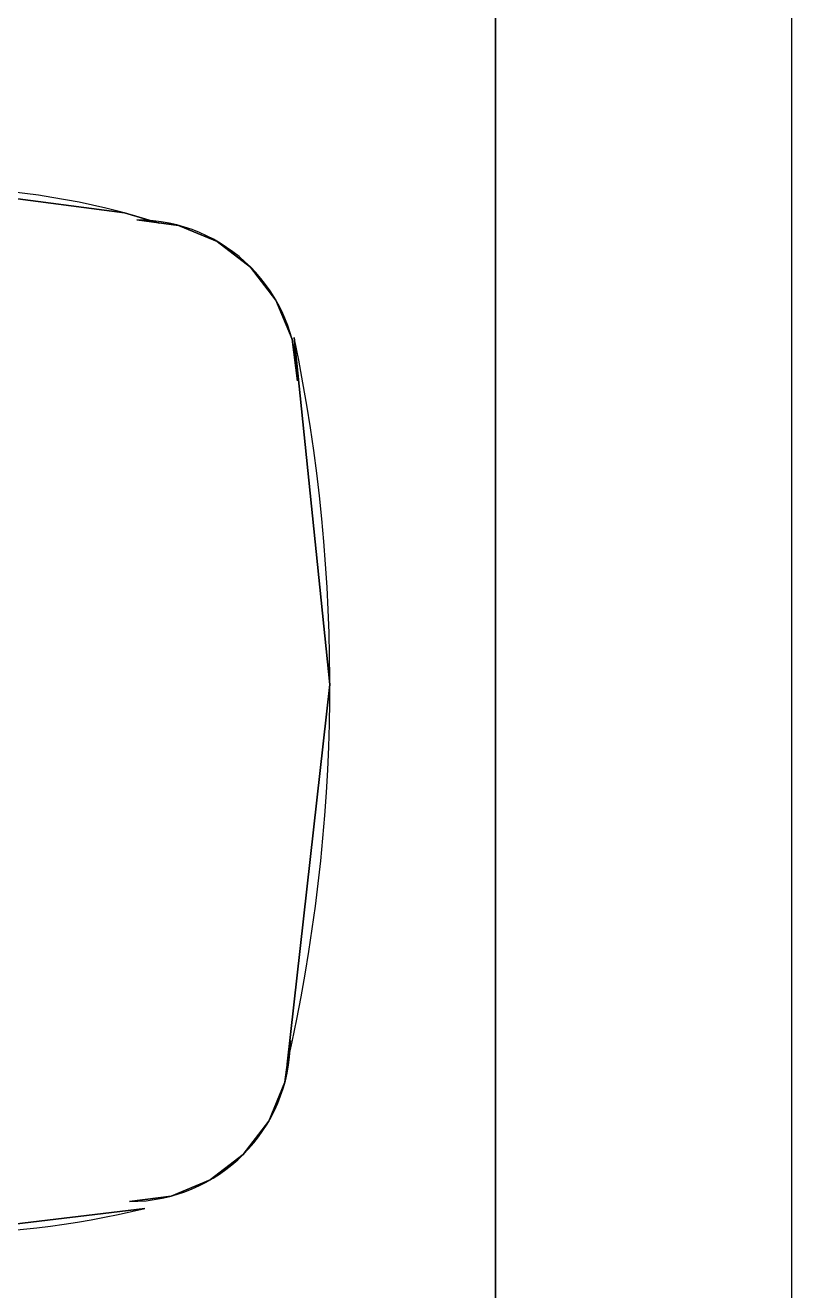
# Model space of a CAD drawing. Header units: millimetres. Extents: x -58291 to 85267, y -25390 to 74943.
# Drawn here: x -4985 to -4628, y 51881 to 52471 of the extents above; entities that cross this region are included whole.
import ezdxf

# ---------------------------------------------------------------- set-up
doc = ezdxf.new("R2010")
doc.units = ezdxf.units.MM
doc.layers.add('BRICK_WALLS_P4', color=1, linetype='Continuous')
doc.layers.add('SANITARY', color=4, linetype='Continuous')

msp = doc.modelspace()

# ---------------------------------------------------------------- linework, layer by layer
at = {"layer": 'BRICK_WALLS_P4', "linetype": 'Continuous'}
msp.add_line((-4627.71, 44390.84), (-4627.71, 52980.83), dxfattribs=at)
at = {"layer": 'SANITARY', "linetype": 'Continuous'}
for p, q in [((-4765.86, 52780.83), (-4765.86, 50980.83)), ((-4765.86, 52780.83), (-4765.86, 50980.83)), ((-4765.86, 52780.83), (-4765.86, 50980.83)), ((-4765.86, 50980.83, 880), (-4765.86, 52780.83, 880)), ((-4765.86, 52780.83), (-4765.86, 50980.83)), ((-4765.86, 50980.83, 880), (-4765.86, 52780.83, 880)), ((-4765.86, 50980.83, 880), (-4765.86, 52780.83, 880)), ((-5027.69, 52395.03, 880), (-4939.05, 52383.36, 880)), ((-4939.05, 52383.36, 750), (-5027.69, 52395.03, 750)), ((-4939.05, 52383.36, 750), (-5027.69, 52395.03, 750)), ((-5027.69, 52395.03, 880), (-4939.05, 52383.36, 880)), ((-4939.05, 52383.36, 750), (-5027.69, 52395.03, 750)), ((-5027.69, 52395.03, 880), (-4939.05, 52383.36, 880)), ((-4939.05, 52383.36, 750), (-5027.69, 52395.03, 750)), ((-5027.69, 52395.03, 880), (-4939.05, 52383.36, 880)), ((-5027.69, 52395.03, 880), (-4939.05, 52383.36, 880)), ((-4939.05, 52383.36, 750), (-5027.69, 52395.03, 750)), ((-4939.05, 52383.36, 750), (-5027.69, 52395.03, 750)), ((-5027.69, 52395.03, 880), (-4939.05, 52383.36, 880)), ((-4939.05, 52383.36, 750), (-5027.69, 52395.03, 750)), ((-5027.69, 52395.03, 880), (-4939.05, 52383.36, 880)), ((-5027.69, 52395.03, 880), (-4939.05, 52383.36, 880)), ((-4939.05, 52383.36, 750), (-5027.69, 52395.03, 750)), ((-5027.69, 52395.03, 880), (-4939.05, 52383.36, 880)), ((-4939.05, 52383.36, 750), (-5027.69, 52395.03, 750)), ((-4939.05, 52383.36, 750), (-5027.69, 52395.03, 750)), ((-5027.69, 52395.03, 880), (-4939.05, 52383.36, 880)), ((-4922.82, 52378.58, 750), (-4939.05, 52383.36, 750)), ((-4939.05, 52383.36, 750), (-4939.05, 52383.36, 750)), ((-4939.05, 52383.36, 750), (-4939.05, 52383.36, 880)), ((-4939.05, 52383.36, 880), (-4922.82, 52378.58, 880)), ((-4939.05, 52383.36, 880), (-4939.05, 52383.36, 750)), ((-4939.05, 52383.36, 880), (-4939.05, 52383.36, 750)), ((-4939.05, 52383.36, 750), (-4939.05, 52383.36, 750)), ((-4939.05, 52383.36, 880), (-4922.82, 52378.58, 880)), ((-4922.82, 52378.58, 750), (-4939.05, 52383.36, 750)), ((-4939.05, 52383.36, 750), (-4939.05, 52383.36, 880)), ((-4939.05, 52383.36, 750), (-4939.05, 52383.36, 750)), ((-4939.05, 52383.36, 880), (-4922.82, 52378.58, 880)), ((-4939.05, 52383.36, 880), (-4939.05, 52383.36, 750)), ((-4922.82, 52378.58, 750), (-4939.05, 52383.36, 750)), ((-4939.05, 52383.36, 750), (-4939.05, 52383.36, 880)), ((-4922.82, 52378.58, 750), (-4939.05, 52383.36, 750)), ((-4939.05, 52383.36, 880), (-4922.82, 52378.58, 880)), ((-4939.05, 52383.36, 880), (-4939.05, 52383.36, 750)), ((-4939.05, 52383.36, 750), (-4939.05, 52383.36, 750)), ((-4939.05, 52383.36, 750), (-4939.05, 52383.36, 880)), ((-4939.05, 52383.36, 880), (-4939.05, 52383.36, 750)), ((-4939.05, 52383.36, 750), (-4939.05, 52383.36, 750)), ((-4939.05, 52383.36, 750), (-4939.05, 52383.36, 880)), ((-4939.05, 52383.36, 880), (-4922.82, 52378.58, 880)), ((-4922.82, 52378.58, 750), (-4939.05, 52383.36, 750)), ((-4939.05, 52383.36, 880), (-4939.05, 52383.36, 750)), ((-4939.05, 52383.36, 880), (-4922.82, 52378.58, 880)), ((-4922.82, 52378.58, 750), (-4939.05, 52383.36, 750)), ((-4939.05, 52383.36, 750), (-4939.05, 52383.36, 880)), ((-4939.05, 52383.36, 750), (-4939.05, 52383.36, 750)), ((-4939.05, 52383.36, 750), (-4939.05, 52383.36, 750)), ((-4939.05, 52383.36, 750), (-4939.05, 52383.36, 880)), ((-4939.05, 52383.36, 880), (-4939.05, 52383.36, 750)), ((-4922.82, 52378.58, 750), (-4939.05, 52383.36, 750)), ((-4939.05, 52383.36, 880), (-4922.82, 52378.58, 880)), ((-4939.05, 52383.36, 880), (-4939.05, 52383.36, 750)), ((-4939.05, 52383.36, 880), (-4922.82, 52378.58, 880)), ((-4939.05, 52383.36, 750), (-4939.05, 52383.36, 750)), ((-4939.05, 52383.36, 750), (-4939.05, 52383.36, 880)), ((-4922.82, 52378.58, 750), (-4939.05, 52383.36, 750)), ((-4922.82, 52378.58, 750), (-4939.05, 52383.36, 750)), ((-4939.05, 52383.36, 880), (-4922.82, 52378.58, 880)), ((-4939.05, 52383.36, 750), (-4939.05, 52383.36, 750)), ((-4939.05, 52383.36, 880), (-4939.05, 52383.36, 750)), ((-4939.05, 52383.36, 750), (-4939.05, 52383.36, 880)), ((-4939.05, 52383.36, 880), (-4922.82, 52378.58, 880)), ((-4939.05, 52383.36, 750), (-4939.05, 52383.36, 880)), ((-4922.82, 52378.58, 750), (-4939.05, 52383.36, 750)), ((-4939.05, 52383.36, 880), (-4939.05, 52383.36, 750)), ((-4939.05, 52383.36, 750), (-4939.05, 52383.36, 750)), ((-4933.25, 52380.11, 750), (-4933.25, 52380.11, 880)), ((-4933.25, 52380.11, 880), (-4913.84, 52377.55, 880)), ((-4913.84, 52377.55, 750), (-4933.25, 52380.11, 750)), ((-4933.25, 52380.11, 750), (-4933.25, 52380.11, 880)), ((-4933.25, 52380.11, 880), (-4913.84, 52377.55, 880)), ((-4933.25, 52380.11, 880), (-4913.84, 52377.55, 880)), ((-4933.25, 52380.11, 750), (-4933.25, 52380.11, 880)), ((-4913.84, 52377.55, 750), (-4933.25, 52380.11, 750)), ((-4913.84, 52377.55, 750), (-4933.25, 52380.11, 750)), ((-4933.25, 52380.11, 880), (-4913.84, 52377.55, 880)), ((-4933.25, 52380.11, 750), (-4933.25, 52380.11, 880)), ((-4933.25, 52380.11, 750), (-4933.25, 52380.11, 880)), ((-4933.25, 52380.11, 880), (-4913.84, 52377.55, 880)), ((-4913.84, 52377.55, 750), (-4933.25, 52380.11, 750)), ((-4913.84, 52377.55, 750), (-4933.25, 52380.11, 750)), ((-4933.25, 52380.11, 880), (-4913.84, 52377.55, 880)), ((-4933.25, 52380.11, 750), (-4933.25, 52380.11, 880)), ((-4933.25, 52380.11, 750), (-4933.25, 52380.11, 880)), ((-4913.84, 52377.55, 750), (-4933.25, 52380.11, 750)), ((-4933.25, 52380.11, 880), (-4913.84, 52377.55, 880)), ((-4913.84, 52377.55, 750), (-4933.25, 52380.11, 750)), ((-4933.25, 52380.11, 750), (-4933.25, 52380.11, 880)), ((-4913.84, 52377.55, 750), (-4933.25, 52380.11, 750)), ((-4933.25, 52380.11, 880), (-4913.84, 52377.55, 880)), ((-4933.25, 52380.11, 750), (-4933.25, 52380.11, 880)), ((-4933.25, 52380.11, 880), (-4913.84, 52377.55, 880)), ((-4913.84, 52377.55, 750), (-4933.25, 52380.11, 750)), ((-4933.25, 52380.11, 750), (-4933.25, 52380.11, 880)), ((-4913.84, 52377.55, 750), (-4933.25, 52380.11, 750)), ((-4933.25, 52380.11, 880), (-4913.84, 52377.55, 880)), ((-4922.82, 52378.58, 880), (-4922.82, 52378.58, 750)), ((-4922.82, 52378.58, 750), (-4922.82, 52378.58, 750)), ((-4922.82, 52378.58, 880), (-4922.82, 52378.58, 750)), ((-4922.82, 52378.58, 750), (-4922.82, 52378.58, 750)), ((-4922.82, 52378.58, 750), (-4922.82, 52378.58, 750)), ((-4922.82, 52378.58, 880), (-4922.82, 52378.58, 750)), ((-4922.82, 52378.58, 880), (-4922.82, 52378.58, 750)), ((-4922.82, 52378.58, 750), (-4922.82, 52378.58, 750)), ((-4922.82, 52378.58, 750), (-4922.82, 52378.58, 750)), ((-4922.82, 52378.58, 880), (-4922.82, 52378.58, 750)), ((-4922.82, 52378.58, 880), (-4922.82, 52378.58, 750)), ((-4922.82, 52378.58, 750), (-4922.82, 52378.58, 750)), ((-4922.82, 52378.58, 750), (-4922.82, 52378.58, 750)), ((-4922.82, 52378.58, 880), (-4922.82, 52378.58, 750)), ((-4922.82, 52378.58, 750), (-4922.82, 52378.58, 750)), ((-4922.82, 52378.58, 880), (-4922.82, 52378.58, 750)), ((-4922.82, 52378.58, 880), (-4922.82, 52378.58, 750)), ((-4922.82, 52378.58, 750), (-4922.82, 52378.58, 750)), ((-4922.82, 52378.58, 750), (-4922.82, 52378.58, 750)), ((-4922.82, 52378.58, 880), (-4922.82, 52378.58, 750)), ((-4913.84, 52377.55, 880), (-4895.75, 52370.06, 880)), ((-4913.84, 52377.55, 750), (-4913.84, 52377.55, 750)), ((-4895.75, 52370.06, 750), (-4913.84, 52377.55, 750)), ((-4895.75, 52370.06, 750), (-4913.84, 52377.55, 750)), ((-4913.84, 52377.55, 750), (-4913.84, 52377.55, 880)), ((-4913.84, 52377.55, 750), (-4913.84, 52377.55, 750)), ((-4913.84, 52377.55, 880), (-4895.75, 52370.06, 880)), ((-4913.84, 52377.55, 880), (-4913.84, 52377.55, 750)), ((-4913.84, 52377.55, 750), (-4913.84, 52377.55, 750)), ((-4913.84, 52377.55, 880), (-4913.84, 52377.55, 750)), ((-4895.75, 52370.06, 750), (-4913.84, 52377.55, 750)), ((-4913.84, 52377.55, 880), (-4895.75, 52370.06, 880)), ((-4913.84, 52377.55, 750), (-4913.84, 52377.55, 880)), ((-4913.84, 52377.55, 880), (-4895.75, 52370.06, 880)), ((-4895.75, 52370.06, 750), (-4913.84, 52377.55, 750)), ((-4913.84, 52377.55, 750), (-4913.84, 52377.55, 750)), ((-4913.84, 52377.55, 880), (-4913.84, 52377.55, 750)), ((-4913.84, 52377.55, 750), (-4913.84, 52377.55, 880)), ((-4913.84, 52377.55, 880), (-4913.84, 52377.55, 750)), ((-4913.84, 52377.55, 880), (-4895.75, 52370.06, 880)), ((-4913.84, 52377.55, 750), (-4913.84, 52377.55, 750)), ((-4913.84, 52377.55, 750), (-4913.84, 52377.55, 880)), ((-4895.75, 52370.06, 750), (-4913.84, 52377.55, 750)), ((-4913.84, 52377.55, 880), (-4913.84, 52377.55, 750)), ((-4895.75, 52370.06, 750), (-4913.84, 52377.55, 750)), ((-4913.84, 52377.55, 880), (-4895.75, 52370.06, 880)), ((-4913.84, 52377.55, 750), (-4913.84, 52377.55, 880)), ((-4913.84, 52377.55, 750), (-4913.84, 52377.55, 750)), ((-4895.75, 52370.06, 750), (-4913.84, 52377.55, 750)), ((-4913.84, 52377.55, 880), (-4913.84, 52377.55, 750)), ((-4913.84, 52377.55, 880), (-4895.75, 52370.06, 880)), ((-4913.84, 52377.55, 750), (-4913.84, 52377.55, 880)), ((-4913.84, 52377.55, 750), (-4913.84, 52377.55, 750)), ((-4913.84, 52377.55, 880), (-4913.84, 52377.55, 750)), ((-4913.84, 52377.55, 750), (-4913.84, 52377.55, 880)), ((-4913.84, 52377.55, 750), (-4913.84, 52377.55, 750)), ((-4895.75, 52370.06, 750), (-4913.84, 52377.55, 750)), ((-4913.84, 52377.55, 880), (-4895.75, 52370.06, 880)), ((-4913.84, 52377.55, 750), (-4913.84, 52377.55, 880)), ((-4913.84, 52377.55, 880), (-4913.84, 52377.55, 750)), ((-4895.75, 52370.06, 750), (-4913.84, 52377.55, 750)), ((-4913.84, 52377.55, 880), (-4913.84, 52377.55, 750)), ((-4913.84, 52377.55, 750), (-4913.84, 52377.55, 750)), ((-4913.84, 52377.55, 880), (-4895.75, 52370.06, 880)), ((-4913.84, 52377.55, 750), (-4913.84, 52377.55, 880)), ((-4913.84, 52377.55, 880), (-4913.84, 52377.55, 750)), ((-4895.75, 52370.06, 750), (-4913.84, 52377.55, 750)), ((-4913.84, 52377.55, 750), (-4913.84, 52377.55, 880)), ((-4913.84, 52377.55, 750), (-4913.84, 52377.55, 750)), ((-4913.84, 52377.55, 880), (-4895.75, 52370.06, 880)), ((-4895.75, 52370.06, 750), (-4895.75, 52370.06, 880)), ((-4895.75, 52370.06, 880), (-4880.22, 52358.14, 880)), ((-4880.22, 52358.14, 750), (-4895.75, 52370.06, 750)), ((-4895.75, 52370.06, 750), (-4895.75, 52370.06, 880)), ((-4895.75, 52370.06, 880), (-4895.75, 52370.06, 750)), ((-4880.22, 52358.14, 750), (-4895.75, 52370.06, 750)), ((-4895.75, 52370.06, 880), (-4880.22, 52358.14, 880)), ((-4895.75, 52370.06, 750), (-4895.75, 52370.06, 750)), ((-4880.22, 52358.14, 750), (-4895.75, 52370.06, 750)), ((-4895.75, 52370.06, 880), (-4880.22, 52358.14, 880)), ((-4895.75, 52370.06, 750), (-4895.75, 52370.06, 880)), ((-4895.75, 52370.06, 880), (-4895.75, 52370.06, 750)), ((-4895.75, 52370.06, 750), (-4895.75, 52370.06, 750)), ((-4880.22, 52358.14, 750), (-4895.75, 52370.06, 750)), ((-4895.75, 52370.06, 880), (-4895.75, 52370.06, 750)), ((-4895.75, 52370.06, 750), (-4895.75, 52370.06, 750)), ((-4895.75, 52370.06, 880), (-4880.22, 52358.14, 880)), ((-4895.75, 52370.06, 750), (-4895.75, 52370.06, 880)), ((-4880.22, 52358.14, 750), (-4895.75, 52370.06, 750)), ((-4895.75, 52370.06, 880), (-4895.75, 52370.06, 750)), ((-4895.75, 52370.06, 750), (-4895.75, 52370.06, 750)), ((-4895.75, 52370.06, 880), (-4880.22, 52358.14, 880)), ((-4895.75, 52370.06, 750), (-4895.75, 52370.06, 880)), ((-4895.75, 52370.06, 750), (-4895.75, 52370.06, 880)), ((-4895.75, 52370.06, 880), (-4880.22, 52358.14, 880)), ((-4880.22, 52358.14, 750), (-4895.75, 52370.06, 750)), ((-4895.75, 52370.06, 750), (-4895.75, 52370.06, 750)), ((-4895.75, 52370.06, 880), (-4895.75, 52370.06, 750)), ((-4880.22, 52358.14, 750), (-4895.75, 52370.06, 750)), ((-4895.75, 52370.06, 880), (-4880.22, 52358.14, 880)), ((-4895.75, 52370.06, 750), (-4895.75, 52370.06, 750)), ((-4895.75, 52370.06, 750), (-4895.75, 52370.06, 880)), ((-4895.75, 52370.06, 880), (-4895.75, 52370.06, 750)), ((-4895.75, 52370.06, 750), (-4895.75, 52370.06, 750)), ((-4895.75, 52370.06, 880), (-4895.75, 52370.06, 750)), ((-4895.75, 52370.06, 750), (-4895.75, 52370.06, 880)), ((-4895.75, 52370.06, 880), (-4895.75, 52370.06, 750)), ((-4895.75, 52370.06, 750), (-4895.75, 52370.06, 750)), ((-4880.22, 52358.14, 750), (-4895.75, 52370.06, 750)), ((-4895.75, 52370.06, 880), (-4880.22, 52358.14, 880)), ((-4895.75, 52370.06, 880), (-4880.22, 52358.14, 880)), ((-4895.75, 52370.06, 750), (-4895.75, 52370.06, 880)), ((-4895.75, 52370.06, 750), (-4895.75, 52370.06, 750)), ((-4880.22, 52358.14, 750), (-4895.75, 52370.06, 750)), ((-4895.75, 52370.06, 880), (-4895.75, 52370.06, 750)), ((-4895.75, 52370.06, 750), (-4895.75, 52370.06, 880)), ((-4880.22, 52358.14, 750), (-4895.75, 52370.06, 750)), ((-4895.75, 52370.06, 880), (-4895.75, 52370.06, 750)), ((-4895.75, 52370.06, 880), (-4880.22, 52358.14, 880)), ((-4895.75, 52370.06, 750), (-4895.75, 52370.06, 750)), ((-4880.22, 52358.14, 750), (-4880.22, 52358.14, 750)), ((-4880.22, 52358.14, 880), (-4880.22, 52358.14, 750)), ((-4880.22, 52358.14, 750), (-4880.22, 52358.14, 880)), ((-4880.22, 52358.14, 880), (-4868.3, 52342.61, 880)), ((-4868.3, 52342.61, 750), (-4880.22, 52358.14, 750)), ((-4880.22, 52358.14, 880), (-4880.22, 52358.14, 750)), ((-4880.22, 52358.14, 750), (-4880.22, 52358.14, 880)), ((-4880.22, 52358.14, 750), (-4880.22, 52358.14, 750)), ((-4880.22, 52358.14, 880), (-4868.3, 52342.61, 880)), ((-4868.3, 52342.61, 750), (-4880.22, 52358.14, 750)), ((-4880.22, 52358.14, 750), (-4880.22, 52358.14, 750)), ((-4880.22, 52358.14, 880), (-4868.3, 52342.61, 880)), ((-4868.3, 52342.61, 750), (-4880.22, 52358.14, 750)), ((-4880.22, 52358.14, 880), (-4880.22, 52358.14, 750)), ((-4880.22, 52358.14, 750), (-4880.22, 52358.14, 880)), ((-4880.22, 52358.14, 750), (-4880.22, 52358.14, 750)), ((-4880.22, 52358.14, 750), (-4880.22, 52358.14, 880)), ((-4880.22, 52358.14, 880), (-4868.3, 52342.61, 880)), ((-4880.22, 52358.14, 880), (-4880.22, 52358.14, 750)), ((-4868.3, 52342.61, 750), (-4880.22, 52358.14, 750)), ((-4880.22, 52358.14, 750), (-4880.22, 52358.14, 880)), ((-4880.22, 52358.14, 750), (-4880.22, 52358.14, 750)), ((-4880.22, 52358.14, 880), (-4880.22, 52358.14, 750)), ((-4868.3, 52342.61, 750), (-4880.22, 52358.14, 750)), ((-4880.22, 52358.14, 880), (-4868.3, 52342.61, 880)), ((-4880.22, 52358.14, 880), (-4868.3, 52342.61, 880)), ((-4880.22, 52358.14, 750), (-4880.22, 52358.14, 750)), ((-4880.22, 52358.14, 880), (-4880.22, 52358.14, 750)), ((-4868.3, 52342.61, 750), (-4880.22, 52358.14, 750)), ((-4880.22, 52358.14, 750), (-4880.22, 52358.14, 880)), ((-4880.22, 52358.14, 750), (-4880.22, 52358.14, 880)), ((-4868.3, 52342.61, 750), (-4880.22, 52358.14, 750)), ((-4880.22, 52358.14, 880), (-4868.3, 52342.61, 880)), ((-4880.22, 52358.14, 750), (-4880.22, 52358.14, 750)), ((-4880.22, 52358.14, 880), (-4880.22, 52358.14, 750)), ((-4868.3, 52342.61, 750), (-4880.22, 52358.14, 750)), ((-4880.22, 52358.14, 750), (-4880.22, 52358.14, 750)), ((-4880.22, 52358.14, 880), (-4880.22, 52358.14, 750)), ((-4880.22, 52358.14, 750), (-4880.22, 52358.14, 880)), ((-4880.22, 52358.14, 880), (-4868.3, 52342.61, 880)), ((-4880.22, 52358.14, 880), (-4880.22, 52358.14, 750)), ((-4880.22, 52358.14, 750), (-4880.22, 52358.14, 750)), ((-4880.22, 52358.14, 750), (-4880.22, 52358.14, 880)), ((-4880.22, 52358.14, 880), (-4868.3, 52342.61, 880)), ((-4868.3, 52342.61, 750), (-4880.22, 52358.14, 750)), ((-4880.22, 52358.14, 880), (-4880.22, 52358.14, 750)), ((-4880.22, 52358.14, 750), (-4880.22, 52358.14, 750)), ((-4880.22, 52358.14, 750), (-4880.22, 52358.14, 880)), ((-4868.3, 52342.61, 750), (-4880.22, 52358.14, 750)), ((-4880.22, 52358.14, 880), (-4868.3, 52342.61, 880)), ((-4868.3, 52342.61, 880), (-4860.81, 52324.52, 880)), ((-4868.3, 52342.61, 750), (-4868.3, 52342.61, 880)), ((-4868.3, 52342.61, 750), (-4868.3, 52342.61, 750)), ((-4860.81, 52324.52, 750), (-4868.3, 52342.61, 750)), ((-4868.3, 52342.61, 880), (-4868.3, 52342.61, 750)), ((-4860.81, 52324.52, 750), (-4868.3, 52342.61, 750)), ((-4868.3, 52342.61, 880), (-4868.3, 52342.61, 750)), ((-4868.3, 52342.61, 750), (-4868.3, 52342.61, 750)), ((-4868.3, 52342.61, 880), (-4860.81, 52324.52, 880)), ((-4868.3, 52342.61, 750), (-4868.3, 52342.61, 880)), ((-4868.3, 52342.61, 750), (-4868.3, 52342.61, 880)), ((-4860.81, 52324.52, 750), (-4868.3, 52342.61, 750)), ((-4868.3, 52342.61, 750), (-4868.3, 52342.61, 750)), ((-4868.3, 52342.61, 880), (-4860.81, 52324.52, 880)), ((-4868.3, 52342.61, 880), (-4868.3, 52342.61, 750)), ((-4868.3, 52342.61, 880), (-4868.3, 52342.61, 750)), ((-4868.3, 52342.61, 750), (-4868.3, 52342.61, 880)), ((-4868.3, 52342.61, 880), (-4860.81, 52324.52, 880)), ((-4868.3, 52342.61, 750), (-4868.3, 52342.61, 750)), ((-4860.81, 52324.52, 750), (-4868.3, 52342.61, 750)), ((-4868.3, 52342.61, 880), (-4868.3, 52342.61, 750)), ((-4860.81, 52324.52, 750), (-4868.3, 52342.61, 750)), ((-4868.3, 52342.61, 750), (-4868.3, 52342.61, 750)), ((-4868.3, 52342.61, 750), (-4868.3, 52342.61, 880)), ((-4868.3, 52342.61, 880), (-4860.81, 52324.52, 880)), ((-4868.3, 52342.61, 880), (-4860.81, 52324.52, 880)), ((-4868.3, 52342.61, 750), (-4868.3, 52342.61, 880)), ((-4868.3, 52342.61, 880), (-4868.3, 52342.61, 750)), ((-4868.3, 52342.61, 750), (-4868.3, 52342.61, 750)), ((-4860.81, 52324.52, 750), (-4868.3, 52342.61, 750)), ((-4860.81, 52324.52, 750), (-4868.3, 52342.61, 750)), ((-4868.3, 52342.61, 750), (-4868.3, 52342.61, 880)), ((-4868.3, 52342.61, 880), (-4860.81, 52324.52, 880)), ((-4868.3, 52342.61, 750), (-4868.3, 52342.61, 750)), ((-4868.3, 52342.61, 880), (-4868.3, 52342.61, 750)), ((-4868.3, 52342.61, 750), (-4868.3, 52342.61, 750)), ((-4868.3, 52342.61, 880), (-4860.81, 52324.52, 880)), ((-4868.3, 52342.61, 880), (-4868.3, 52342.61, 750)), ((-4868.3, 52342.61, 750), (-4868.3, 52342.61, 880)), ((-4860.81, 52324.52, 750), (-4868.3, 52342.61, 750)), ((-4860.81, 52324.52, 750), (-4868.3, 52342.61, 750)), ((-4868.3, 52342.61, 880), (-4860.81, 52324.52, 880)), ((-4868.3, 52342.61, 750), (-4868.3, 52342.61, 880)), ((-4868.3, 52342.61, 880), (-4868.3, 52342.61, 750)), ((-4868.3, 52342.61, 750), (-4868.3, 52342.61, 750)), ((-4868.3, 52342.61, 880), (-4868.3, 52342.61, 750)), ((-4868.3, 52342.61, 750), (-4868.3, 52342.61, 750)), ((-4868.3, 52342.61, 880), (-4860.81, 52324.52, 880)), ((-4868.3, 52342.61, 750), (-4868.3, 52342.61, 880)), ((-4860.81, 52324.52, 750), (-4868.3, 52342.61, 750)), ((-4860.81, 52324.52, 880), (-4858.25, 52305.11, 880)), ((-4860.81, 52324.52, 750), (-4860.81, 52324.52, 750)), ((-4858.25, 52305.11, 750), (-4860.81, 52324.52, 750)), ((-4860.81, 52324.52, 880), (-4860.81, 52324.52, 750)), ((-4860.81, 52324.52, 750), (-4860.81, 52324.52, 880)), ((-4858.25, 52305.11, 750), (-4860.81, 52324.52, 750)), ((-4860.81, 52324.52, 750), (-4860.81, 52324.52, 750)), ((-4860.81, 52324.52, 880), (-4858.25, 52305.11, 880)), ((-4860.81, 52324.52, 750), (-4860.81, 52324.52, 880)), ((-4860.81, 52324.52, 880), (-4860.81, 52324.52, 750)), ((-4860.81, 52324.52, 750), (-4860.81, 52324.52, 880)), ((-4860.81, 52324.52, 880), (-4858.25, 52305.11, 880)), ((-4860.81, 52324.52, 750), (-4860.81, 52324.52, 750)), ((-4858.25, 52305.11, 750), (-4860.81, 52324.52, 750)), ((-4860.81, 52324.52, 880), (-4860.81, 52324.52, 750)), ((-4860.81, 52324.52, 750), (-4860.81, 52324.52, 750)), ((-4860.81, 52324.52, 880), (-4860.81, 52324.52, 750)), ((-4860.81, 52324.52, 750), (-4860.81, 52324.52, 880)), ((-4858.25, 52305.11, 750), (-4860.81, 52324.52, 750)), ((-4860.81, 52324.52, 880), (-4858.25, 52305.11, 880)), ((-4860.81, 52324.52, 880), (-4858.25, 52305.11, 880)), ((-4860.81, 52324.52, 750), (-4860.81, 52324.52, 750)), ((-4860.81, 52324.52, 750), (-4860.81, 52324.52, 880)), ((-4858.25, 52305.11, 750), (-4860.81, 52324.52, 750)), ((-4860.81, 52324.52, 880), (-4860.81, 52324.52, 750)), ((-4860.81, 52324.52, 880), (-4860.81, 52324.52, 750)), ((-4860.81, 52324.52, 750), (-4860.81, 52324.52, 880)), ((-4858.25, 52305.11, 750), (-4860.81, 52324.52, 750)), ((-4860.81, 52324.52, 750), (-4860.81, 52324.52, 750)), ((-4860.81, 52324.52, 880), (-4858.25, 52305.11, 880)), ((-4860.81, 52324.52, 750), (-4860.81, 52324.52, 880)), ((-4860.81, 52324.52, 880), (-4858.25, 52305.11, 880)), ((-4860.81, 52324.52, 750), (-4860.81, 52324.52, 750)), ((-4858.25, 52305.11, 750), (-4860.81, 52324.52, 750)), ((-4860.81, 52324.52, 880), (-4860.81, 52324.52, 750)), ((-4860.81, 52324.52, 750), (-4860.81, 52324.52, 750)), ((-4860.81, 52324.52, 750), (-4860.81, 52324.52, 880)), ((-4860.81, 52324.52, 880), (-4858.25, 52305.11, 880)), ((-4858.25, 52305.11, 750), (-4860.81, 52324.52, 750)), ((-4860.81, 52324.52, 880), (-4860.81, 52324.52, 750)), ((-4860.81, 52324.52, 750), (-4860.81, 52324.52, 750)), ((-4860.81, 52324.52, 750), (-4860.81, 52324.52, 880)), ((-4860.81, 52324.52, 880), (-4860.81, 52324.52, 750)), ((-4860.81, 52324.52, 880), (-4858.25, 52305.11, 880)), ((-4858.25, 52305.11, 750), (-4860.81, 52324.52, 750)), ((-4860.81, 52324.52, 750), (-4860.81, 52324.52, 880)), ((-4860.81, 52324.52, 750), (-4860.81, 52324.52, 750)), ((-4860.81, 52324.52, 880), (-4858.25, 52305.11, 880)), ((-4858.25, 52305.11, 750), (-4860.81, 52324.52, 750)), ((-4860.81, 52324.52, 880), (-4860.81, 52324.52, 750)), ((-4843.19, 52163.44, 750), (-4859.81, 52325.21, 750)), ((-4859.81, 52325.21, 750), (-4859.81, 52325.21, 880)), ((-4859.81, 52325.21, 880), (-4843.19, 52163.44, 880)), ((-4843.19, 52163.44, 750), (-4859.81, 52325.21, 750)), ((-4859.81, 52325.21, 750), (-4859.81, 52325.21, 880)), ((-4859.81, 52325.21, 880), (-4843.19, 52163.44, 880)), ((-4859.81, 52325.21, 750), (-4859.81, 52325.21, 880)), ((-4859.81, 52325.21, 880), (-4843.19, 52163.44, 880)), ((-4843.19, 52163.44, 750), (-4859.81, 52325.21, 750)), ((-4859.81, 52325.21, 880), (-4843.19, 52163.44, 880)), ((-4859.81, 52325.21, 750), (-4859.81, 52325.21, 880)), ((-4843.19, 52163.44, 750), (-4859.81, 52325.21, 750)), ((-4843.19, 52163.44, 750), (-4859.81, 52325.21, 750)), ((-4859.81, 52325.21, 880), (-4843.19, 52163.44, 880)), ((-4859.81, 52325.21, 750), (-4859.81, 52325.21, 880)), ((-4843.19, 52163.44, 750), (-4859.81, 52325.21, 750)), ((-4859.81, 52325.21, 750), (-4859.81, 52325.21, 880)), ((-4859.81, 52325.21, 880), (-4843.19, 52163.44, 880)), ((-4843.19, 52163.44, 750), (-4859.81, 52325.21, 750)), ((-4859.81, 52325.21, 880), (-4843.19, 52163.44, 880)), ((-4859.81, 52325.21, 750), (-4859.81, 52325.21, 880)), ((-4859.81, 52325.21, 750), (-4859.81, 52325.21, 880)), ((-4843.19, 52163.44, 750), (-4859.81, 52325.21, 750)), ((-4859.81, 52325.21, 880), (-4843.19, 52163.44, 880)), ((-4859.81, 52325.21, 880), (-4843.19, 52163.44, 880)), ((-4843.19, 52163.44, 750), (-4859.81, 52325.21, 750)), ((-4859.81, 52325.21, 750), (-4859.81, 52325.21, 880)), ((-4859.81, 52325.21, 880), (-4843.19, 52163.44, 880)), ((-4859.81, 52325.21, 750), (-4859.81, 52325.21, 880)), ((-4843.19, 52163.44, 750), (-4859.81, 52325.21, 750)), ((-4858.25, 52305.11, 750), (-4858.25, 52305.11, 750)), ((-4858.25, 52305.11, 880), (-4858.25, 52305.11, 750)), ((-4858.25, 52305.11, 880), (-4858.25, 52305.11, 750)), ((-4858.25, 52305.11, 750), (-4858.25, 52305.11, 750)), ((-4858.25, 52305.11, 750), (-4858.25, 52305.11, 750)), ((-4858.25, 52305.11, 880), (-4858.25, 52305.11, 750)), ((-4858.25, 52305.11, 880), (-4858.25, 52305.11, 750)), ((-4858.25, 52305.11, 750), (-4858.25, 52305.11, 750)), ((-4858.25, 52305.11, 750), (-4858.25, 52305.11, 750)), ((-4858.25, 52305.11, 880), (-4858.25, 52305.11, 750)), ((-4858.25, 52305.11, 750), (-4858.25, 52305.11, 750)), ((-4858.25, 52305.11, 880), (-4858.25, 52305.11, 750)), ((-4858.25, 52305.11, 750), (-4858.25, 52305.11, 750)), ((-4858.25, 52305.11, 880), (-4858.25, 52305.11, 750)), ((-4858.25, 52305.11, 750), (-4858.25, 52305.11, 750)), ((-4858.25, 52305.11, 880), (-4858.25, 52305.11, 750)), ((-4858.25, 52305.11, 880), (-4858.25, 52305.11, 750)), ((-4858.25, 52305.11, 750), (-4858.25, 52305.11, 750)), ((-4858.25, 52305.11, 750), (-4858.25, 52305.11, 750)), ((-4858.25, 52305.11, 880), (-4858.25, 52305.11, 750)), ((-4843.19, 52163.44, 880), (-4863.13, 51986.46, 880)), ((-4863.13, 51986.46, 750), (-4843.19, 52163.44, 750)), ((-4843.19, 52163.44, 880), (-4863.13, 51986.46, 880)), ((-4863.13, 51986.46, 750), (-4843.19, 52163.44, 750)), ((-4843.19, 52163.44, 880), (-4863.13, 51986.46, 880)), ((-4863.13, 51986.46, 750), (-4843.19, 52163.44, 750)), ((-4843.19, 52163.44, 880), (-4863.13, 51986.46, 880)), ((-4863.13, 51986.46, 750), (-4843.19, 52163.44, 750)), ((-4863.13, 51986.46, 750), (-4843.19, 52163.44, 750)), ((-4843.19, 52163.44, 880), (-4863.13, 51986.46, 880)), ((-4863.13, 51986.46, 750), (-4843.19, 52163.44, 750)), ((-4843.19, 52163.44, 880), (-4863.13, 51986.46, 880)), ((-4843.19, 52163.44, 880), (-4863.13, 51986.46, 880)), ((-4863.13, 51986.46, 750), (-4843.19, 52163.44, 750)), ((-4863.13, 51986.46, 750), (-4843.19, 52163.44, 750)), ((-4843.19, 52163.44, 880), (-4863.13, 51986.46, 880)), ((-4863.13, 51986.46, 750), (-4843.19, 52163.44, 750)), ((-4843.19, 52163.44, 880), (-4863.13, 51986.46, 880)), ((-4863.13, 51986.46, 750), (-4843.19, 52163.44, 750)), ((-4843.19, 52163.44, 880), (-4863.13, 51986.46, 880)), ((-4843.19, 52163.44, 750), (-4843.19, 52163.44, 750)), ((-4843.19, 52163.44, 750), (-4843.19, 52163.44, 880)), ((-4843.19, 52163.44, 880), (-4843.19, 52163.44, 750)), ((-4843.19, 52163.44, 880), (-4843.19, 52163.44, 750)), ((-4843.19, 52163.44, 750), (-4843.19, 52163.44, 880)), ((-4843.19, 52163.44, 750), (-4843.19, 52163.44, 750)), ((-4843.19, 52163.44, 750), (-4843.19, 52163.44, 750)), ((-4843.19, 52163.44, 750), (-4843.19, 52163.44, 880)), ((-4843.19, 52163.44, 880), (-4843.19, 52163.44, 750)), ((-4843.19, 52163.44, 750), (-4843.19, 52163.44, 880)), ((-4843.19, 52163.44, 880), (-4843.19, 52163.44, 750)), ((-4843.19, 52163.44, 750), (-4843.19, 52163.44, 750)), ((-4843.19, 52163.44, 750), (-4843.19, 52163.44, 880)), ((-4843.19, 52163.44, 750), (-4843.19, 52163.44, 750)), ((-4843.19, 52163.44, 880), (-4843.19, 52163.44, 750)), ((-4843.19, 52163.44, 880), (-4843.19, 52163.44, 750)), ((-4843.19, 52163.44, 750), (-4843.19, 52163.44, 750)), ((-4843.19, 52163.44, 750), (-4843.19, 52163.44, 880)), ((-4843.19, 52163.44, 880), (-4843.19, 52163.44, 750)), ((-4843.19, 52163.44, 750), (-4843.19, 52163.44, 750)), ((-4843.19, 52163.44, 750), (-4843.19, 52163.44, 880)), ((-4843.19, 52163.44, 750), (-4843.19, 52163.44, 750)), ((-4843.19, 52163.44, 750), (-4843.19, 52163.44, 880)), ((-4843.19, 52163.44, 880), (-4843.19, 52163.44, 750)), ((-4843.19, 52163.44, 750), (-4843.19, 52163.44, 750)), ((-4843.19, 52163.44, 880), (-4843.19, 52163.44, 750)), ((-4843.19, 52163.44, 750), (-4843.19, 52163.44, 880)), ((-4843.19, 52163.44, 880), (-4843.19, 52163.44, 750)), ((-4843.19, 52163.44, 750), (-4843.19, 52163.44, 750)), ((-4843.19, 52163.44, 750), (-4843.19, 52163.44, 880)), ((-4864.13, 51978.01, 750), (-4861.57, 51997.42, 750)), ((-4861.57, 51997.42, 880), (-4864.13, 51978.01, 880)), ((-4861.57, 51997.42, 880), (-4864.13, 51978.01, 880)), ((-4864.13, 51978.01, 750), (-4861.57, 51997.42, 750)), ((-4864.13, 51978.01, 750), (-4861.57, 51997.42, 750)), ((-4861.57, 51997.42, 880), (-4864.13, 51978.01, 880)), ((-4864.13, 51978.01, 750), (-4861.57, 51997.42, 750)), ((-4861.57, 51997.42, 880), (-4864.13, 51978.01, 880)), ((-4861.57, 51997.42, 880), (-4864.13, 51978.01, 880)), ((-4864.13, 51978.01, 750), (-4861.57, 51997.42, 750)), ((-4861.57, 51997.42, 880), (-4864.13, 51978.01, 880)), ((-4864.13, 51978.01, 750), (-4861.57, 51997.42, 750)), ((-4861.57, 51997.42, 880), (-4864.13, 51978.01, 880)), ((-4864.13, 51978.01, 750), (-4861.57, 51997.42, 750)), ((-4861.57, 51997.42, 880), (-4864.13, 51978.01, 880)), ((-4864.13, 51978.01, 750), (-4861.57, 51997.42, 750)), ((-4864.13, 51978.01, 750), (-4861.57, 51997.42, 750)), ((-4861.57, 51997.42, 880), (-4864.13, 51978.01, 880)), ((-4864.13, 51978.01, 750), (-4861.57, 51997.42, 750)), ((-4861.57, 51997.42, 880), (-4864.13, 51978.01, 880)), ((-4861.57, 51997.42, 750), (-4861.57, 51997.42, 880)), ((-4861.57, 51997.42, 750), (-4861.57, 51997.42, 880)), ((-4861.57, 51997.42, 750), (-4861.57, 51997.42, 880)), ((-4861.57, 51997.42, 750), (-4861.57, 51997.42, 880)), ((-4861.57, 51997.42, 750), (-4861.57, 51997.42, 880)), ((-4861.57, 51997.42, 750), (-4861.57, 51997.42, 880)), ((-4861.57, 51997.42, 750), (-4861.57, 51997.42, 880)), ((-4861.57, 51997.42, 750), (-4861.57, 51997.42, 880)), ((-4861.57, 51997.42, 750), (-4861.57, 51997.42, 880)), ((-4861.57, 51997.42, 750), (-4861.57, 51997.42, 880)), ((-4863.13, 51986.46, 880), (-4863.13, 51986.46, 750)), ((-4863.13, 51986.46, 750), (-4863.13, 51986.46, 750)), ((-4863.13, 51986.46, 880), (-4863.13, 51986.46, 750)), ((-4863.13, 51986.46, 750), (-4863.13, 51986.46, 750)), ((-4863.13, 51986.46, 880), (-4863.13, 51986.46, 750)), ((-4863.13, 51986.46, 750), (-4863.13, 51986.46, 750)), ((-4863.13, 51986.46, 750), (-4863.13, 51986.46, 750)), ((-4863.13, 51986.46, 880), (-4863.13, 51986.46, 750)), ((-4863.13, 51986.46, 880), (-4863.13, 51986.46, 750)), ((-4863.13, 51986.46, 750), (-4863.13, 51986.46, 750)), ((-4863.13, 51986.46, 880), (-4863.13, 51986.46, 750)), ((-4863.13, 51986.46, 750), (-4863.13, 51986.46, 750)), ((-4863.13, 51986.46, 880), (-4863.13, 51986.46, 750)), ((-4863.13, 51986.46, 750), (-4863.13, 51986.46, 750)), ((-4863.13, 51986.46, 750), (-4863.13, 51986.46, 750)), ((-4863.13, 51986.46, 880), (-4863.13, 51986.46, 750)), ((-4863.13, 51986.46, 880), (-4863.13, 51986.46, 750)), ((-4863.13, 51986.46, 750), (-4863.13, 51986.46, 750)), ((-4863.13, 51986.46, 880), (-4863.13, 51986.46, 750)), ((-4863.13, 51986.46, 750), (-4863.13, 51986.46, 750)), ((-4864.13, 51978.01, 880), (-4871.62, 51959.92, 880)), ((-4871.62, 51959.92, 750), (-4864.13, 51978.01, 750)), ((-4864.13, 51978.01, 880), (-4871.62, 51959.92, 880)), ((-4871.62, 51959.92, 750), (-4864.13, 51978.01, 750)), ((-4871.62, 51959.92, 750), (-4864.13, 51978.01, 750)), ((-4864.13, 51978.01, 880), (-4871.62, 51959.92, 880)), ((-4864.13, 51978.01, 880), (-4871.62, 51959.92, 880)), ((-4871.62, 51959.92, 750), (-4864.13, 51978.01, 750)), ((-4871.62, 51959.92, 750), (-4864.13, 51978.01, 750)), ((-4864.13, 51978.01, 880), (-4871.62, 51959.92, 880)), ((-4864.13, 51978.01, 880), (-4871.62, 51959.92, 880)), ((-4871.62, 51959.92, 750), (-4864.13, 51978.01, 750)), ((-4871.62, 51959.92, 750), (-4864.13, 51978.01, 750)), ((-4864.13, 51978.01, 880), (-4871.62, 51959.92, 880)), ((-4864.13, 51978.01, 880), (-4871.62, 51959.92, 880)), ((-4871.62, 51959.92, 750), (-4864.13, 51978.01, 750)), ((-4864.13, 51978.01, 880), (-4871.62, 51959.92, 880)), ((-4871.62, 51959.92, 750), (-4864.13, 51978.01, 750)), ((-4864.13, 51978.01, 880), (-4871.62, 51959.92, 880)), ((-4871.62, 51959.92, 750), (-4864.13, 51978.01, 750)), ((-4864.13, 51978.01, 750), (-4864.13, 51978.01, 750)), ((-4864.13, 51978.01, 880), (-4864.13, 51978.01, 750)), ((-4864.13, 51978.01, 750), (-4864.13, 51978.01, 880)), ((-4864.13, 51978.01, 750), (-4864.13, 51978.01, 880)), ((-4864.13, 51978.01, 880), (-4864.13, 51978.01, 750)), ((-4864.13, 51978.01, 750), (-4864.13, 51978.01, 750)), ((-4864.13, 51978.01, 750), (-4864.13, 51978.01, 880)), ((-4864.13, 51978.01, 880), (-4864.13, 51978.01, 750)), ((-4864.13, 51978.01, 750), (-4864.13, 51978.01, 750)), ((-4864.13, 51978.01, 750), (-4864.13, 51978.01, 880)), ((-4864.13, 51978.01, 750), (-4864.13, 51978.01, 750)), ((-4864.13, 51978.01, 880), (-4864.13, 51978.01, 750)), ((-4864.13, 51978.01, 750), (-4864.13, 51978.01, 750)), ((-4864.13, 51978.01, 880), (-4864.13, 51978.01, 750)), ((-4864.13, 51978.01, 750), (-4864.13, 51978.01, 880)), ((-4864.13, 51978.01, 750), (-4864.13, 51978.01, 880)), ((-4864.13, 51978.01, 880), (-4864.13, 51978.01, 750)), ((-4864.13, 51978.01, 750), (-4864.13, 51978.01, 750)), ((-4864.13, 51978.01, 880), (-4864.13, 51978.01, 750)), ((-4864.13, 51978.01, 750), (-4864.13, 51978.01, 880)), ((-4864.13, 51978.01, 750), (-4864.13, 51978.01, 750)), ((-4864.13, 51978.01, 880), (-4864.13, 51978.01, 750)), ((-4864.13, 51978.01, 750), (-4864.13, 51978.01, 750)), ((-4864.13, 51978.01, 750), (-4864.13, 51978.01, 880)), ((-4864.13, 51978.01, 880), (-4864.13, 51978.01, 750)), ((-4864.13, 51978.01, 750), (-4864.13, 51978.01, 880)), ((-4864.13, 51978.01, 750), (-4864.13, 51978.01, 750)), ((-4864.13, 51978.01, 750), (-4864.13, 51978.01, 750)), ((-4864.13, 51978.01, 750), (-4864.13, 51978.01, 880)), ((-4864.13, 51978.01, 880), (-4864.13, 51978.01, 750)), ((-4883.54, 51944.39, 750), (-4871.62, 51959.92, 750)), ((-4871.62, 51959.92, 880), (-4883.54, 51944.39, 880)), ((-4883.54, 51944.39, 750), (-4871.62, 51959.92, 750)), ((-4871.62, 51959.92, 880), (-4883.54, 51944.39, 880)), ((-4871.62, 51959.92, 880), (-4883.54, 51944.39, 880)), ((-4883.54, 51944.39, 750), (-4871.62, 51959.92, 750)), ((-4883.54, 51944.39, 750), (-4871.62, 51959.92, 750)), ((-4871.62, 51959.92, 880), (-4883.54, 51944.39, 880)), ((-4871.62, 51959.92, 880), (-4883.54, 51944.39, 880)), ((-4883.54, 51944.39, 750), (-4871.62, 51959.92, 750)), ((-4871.62, 51959.92, 880), (-4883.54, 51944.39, 880)), ((-4883.54, 51944.39, 750), (-4871.62, 51959.92, 750)), ((-4871.62, 51959.92, 880), (-4883.54, 51944.39, 880)), ((-4883.54, 51944.39, 750), (-4871.62, 51959.92, 750)), ((-4871.62, 51959.92, 880), (-4883.54, 51944.39, 880)), ((-4883.54, 51944.39, 750), (-4871.62, 51959.92, 750)), ((-4883.54, 51944.39, 750), (-4871.62, 51959.92, 750)), ((-4871.62, 51959.92, 880), (-4883.54, 51944.39, 880)), ((-4883.54, 51944.39, 750), (-4871.62, 51959.92, 750)), ((-4871.62, 51959.92, 880), (-4883.54, 51944.39, 880)), ((-4871.62, 51959.92, 750), (-4871.62, 51959.92, 750)), ((-4871.62, 51959.92, 750), (-4871.62, 51959.92, 880)), ((-4871.62, 51959.92, 880), (-4871.62, 51959.92, 750)), ((-4871.62, 51959.92, 880), (-4871.62, 51959.92, 750)), ((-4871.62, 51959.92, 750), (-4871.62, 51959.92, 880)), ((-4871.62, 51959.92, 750), (-4871.62, 51959.92, 750)), ((-4871.62, 51959.92, 750), (-4871.62, 51959.92, 880)), ((-4871.62, 51959.92, 750), (-4871.62, 51959.92, 750)), ((-4871.62, 51959.92, 880), (-4871.62, 51959.92, 750)), ((-4871.62, 51959.92, 750), (-4871.62, 51959.92, 880)), ((-4871.62, 51959.92, 880), (-4871.62, 51959.92, 750)), ((-4871.62, 51959.92, 750), (-4871.62, 51959.92, 750)), ((-4871.62, 51959.92, 880), (-4871.62, 51959.92, 750)), ((-4871.62, 51959.92, 750), (-4871.62, 51959.92, 880)), ((-4871.62, 51959.92, 750), (-4871.62, 51959.92, 750)), ((-4871.62, 51959.92, 880), (-4871.62, 51959.92, 750)), ((-4871.62, 51959.92, 750), (-4871.62, 51959.92, 880)), ((-4871.62, 51959.92, 750), (-4871.62, 51959.92, 750)), ((-4871.62, 51959.92, 880), (-4871.62, 51959.92, 750)), ((-4871.62, 51959.92, 750), (-4871.62, 51959.92, 880)), ((-4871.62, 51959.92, 750), (-4871.62, 51959.92, 750)), ((-4871.62, 51959.92, 750), (-4871.62, 51959.92, 750)), ((-4871.62, 51959.92, 750), (-4871.62, 51959.92, 880)), ((-4871.62, 51959.92, 880), (-4871.62, 51959.92, 750)), ((-4871.62, 51959.92, 750), (-4871.62, 51959.92, 750)), ((-4871.62, 51959.92, 880), (-4871.62, 51959.92, 750)), ((-4871.62, 51959.92, 750), (-4871.62, 51959.92, 880)), ((-4871.62, 51959.92, 750), (-4871.62, 51959.92, 750)), ((-4871.62, 51959.92, 750), (-4871.62, 51959.92, 880)), ((-4871.62, 51959.92, 880), (-4871.62, 51959.92, 750)), ((-4899.07, 51932.47, 750), (-4883.54, 51944.39, 750)), ((-4883.54, 51944.39, 880), (-4899.07, 51932.47, 880)), ((-4899.07, 51932.47, 750), (-4883.54, 51944.39, 750)), ((-4883.54, 51944.39, 880), (-4899.07, 51932.47, 880)), ((-4899.07, 51932.47, 750), (-4883.54, 51944.39, 750)), ((-4883.54, 51944.39, 880), (-4899.07, 51932.47, 880)), ((-4883.54, 51944.39, 880), (-4899.07, 51932.47, 880)), ((-4899.07, 51932.47, 750), (-4883.54, 51944.39, 750)), ((-4899.07, 51932.47, 750), (-4883.54, 51944.39, 750)), ((-4883.54, 51944.39, 880), (-4899.07, 51932.47, 880)), ((-4899.07, 51932.47, 750), (-4883.54, 51944.39, 750)), ((-4883.54, 51944.39, 880), (-4899.07, 51932.47, 880)), ((-4883.54, 51944.39, 880), (-4899.07, 51932.47, 880)), ((-4899.07, 51932.47, 750), (-4883.54, 51944.39, 750)), ((-4899.07, 51932.47, 750), (-4883.54, 51944.39, 750)), ((-4883.54, 51944.39, 880), (-4899.07, 51932.47, 880)), ((-4883.54, 51944.39, 880), (-4899.07, 51932.47, 880)), ((-4899.07, 51932.47, 750), (-4883.54, 51944.39, 750)), ((-4899.07, 51932.47, 750), (-4883.54, 51944.39, 750)), ((-4883.54, 51944.39, 880), (-4899.07, 51932.47, 880)), ((-4883.54, 51944.39, 880), (-4883.54, 51944.39, 750)), ((-4883.54, 51944.39, 750), (-4883.54, 51944.39, 880)), ((-4883.54, 51944.39, 880), (-4883.54, 51944.39, 750)), ((-4883.54, 51944.39, 750), (-4883.54, 51944.39, 750)), ((-4883.54, 51944.39, 750), (-4883.54, 51944.39, 880)), ((-4883.54, 51944.39, 750), (-4883.54, 51944.39, 750)), ((-4883.54, 51944.39, 880), (-4883.54, 51944.39, 750)), ((-4883.54, 51944.39, 750), (-4883.54, 51944.39, 880)), ((-4883.54, 51944.39, 880), (-4883.54, 51944.39, 750)), ((-4883.54, 51944.39, 750), (-4883.54, 51944.39, 880)), ((-4883.54, 51944.39, 750), (-4883.54, 51944.39, 750)), ((-4883.54, 51944.39, 750), (-4883.54, 51944.39, 880)), ((-4883.54, 51944.39, 750), (-4883.54, 51944.39, 750)), ((-4883.54, 51944.39, 880), (-4883.54, 51944.39, 750)), ((-4883.54, 51944.39, 880), (-4883.54, 51944.39, 750)), ((-4883.54, 51944.39, 750), (-4883.54, 51944.39, 750)), ((-4883.54, 51944.39, 750), (-4883.54, 51944.39, 880)), ((-4883.54, 51944.39, 880), (-4883.54, 51944.39, 750)), ((-4883.54, 51944.39, 750), (-4883.54, 51944.39, 750)), ((-4883.54, 51944.39, 750), (-4883.54, 51944.39, 880)), ((-4883.54, 51944.39, 750), (-4883.54, 51944.39, 750)), ((-4883.54, 51944.39, 880), (-4883.54, 51944.39, 750)), ((-4883.54, 51944.39, 750), (-4883.54, 51944.39, 750)), ((-4883.54, 51944.39, 750), (-4883.54, 51944.39, 880)), ((-4883.54, 51944.39, 750), (-4883.54, 51944.39, 750)), ((-4883.54, 51944.39, 880), (-4883.54, 51944.39, 750)), ((-4883.54, 51944.39, 750), (-4883.54, 51944.39, 880)), ((-4883.54, 51944.39, 750), (-4883.54, 51944.39, 750)), ((-4883.54, 51944.39, 750), (-4883.54, 51944.39, 880)), ((-4883.54, 51944.39, 880), (-4883.54, 51944.39, 750)), ((-4917.16, 51924.98, 750), (-4899.07, 51932.47, 750)), ((-4899.07, 51932.47, 880), (-4917.16, 51924.98, 880)), ((-4917.16, 51924.98, 750), (-4899.07, 51932.47, 750)), ((-4899.07, 51932.47, 880), (-4917.16, 51924.98, 880)), ((-4917.16, 51924.98, 750), (-4899.07, 51932.47, 750)), ((-4899.07, 51932.47, 880), (-4917.16, 51924.98, 880)), ((-4899.07, 51932.47, 880), (-4917.16, 51924.98, 880)), ((-4917.16, 51924.98, 750), (-4899.07, 51932.47, 750)), ((-4917.16, 51924.98, 750), (-4899.07, 51932.47, 750)), ((-4899.07, 51932.47, 880), (-4917.16, 51924.98, 880)), ((-4917.16, 51924.98, 750), (-4899.07, 51932.47, 750)), ((-4899.07, 51932.47, 880), (-4917.16, 51924.98, 880)), ((-4917.16, 51924.98, 750), (-4899.07, 51932.47, 750)), ((-4899.07, 51932.47, 880), (-4917.16, 51924.98, 880)), ((-4917.16, 51924.98, 750), (-4899.07, 51932.47, 750)), ((-4899.07, 51932.47, 880), (-4917.16, 51924.98, 880)), ((-4917.16, 51924.98, 750), (-4899.07, 51932.47, 750)), ((-4899.07, 51932.47, 880), (-4917.16, 51924.98, 880)), ((-4917.16, 51924.98, 750), (-4899.07, 51932.47, 750)), ((-4899.07, 51932.47, 880), (-4917.16, 51924.98, 880)), ((-4899.07, 51932.47, 880), (-4899.07, 51932.47, 750)), ((-4899.07, 51932.47, 750), (-4899.07, 51932.47, 750)), ((-4899.07, 51932.47, 750), (-4899.07, 51932.47, 880)), ((-4899.07, 51932.47, 880), (-4899.07, 51932.47, 750)), ((-4899.07, 51932.47, 750), (-4899.07, 51932.47, 880)), ((-4899.07, 51932.47, 750), (-4899.07, 51932.47, 750)), ((-4899.07, 51932.47, 880), (-4899.07, 51932.47, 750)), ((-4899.07, 51932.47, 750), (-4899.07, 51932.47, 880)), ((-4899.07, 51932.47, 750), (-4899.07, 51932.47, 750)), ((-4899.07, 51932.47, 750), (-4899.07, 51932.47, 880)), ((-4899.07, 51932.47, 880), (-4899.07, 51932.47, 750)), ((-4899.07, 51932.47, 750), (-4899.07, 51932.47, 750)), ((-4899.07, 51932.47, 880), (-4899.07, 51932.47, 750)), ((-4899.07, 51932.47, 750), (-4899.07, 51932.47, 750)), ((-4899.07, 51932.47, 750), (-4899.07, 51932.47, 880)), ((-4899.07, 51932.47, 750), (-4899.07, 51932.47, 750)), ((-4899.07, 51932.47, 880), (-4899.07, 51932.47, 750)), ((-4899.07, 51932.47, 750), (-4899.07, 51932.47, 880)), ((-4899.07, 51932.47, 750), (-4899.07, 51932.47, 880)), ((-4899.07, 51932.47, 880), (-4899.07, 51932.47, 750)), ((-4899.07, 51932.47, 750), (-4899.07, 51932.47, 750)), ((-4899.07, 51932.47, 880), (-4899.07, 51932.47, 750)), ((-4899.07, 51932.47, 750), (-4899.07, 51932.47, 750)), ((-4899.07, 51932.47, 750), (-4899.07, 51932.47, 880)), ((-4899.07, 51932.47, 880), (-4899.07, 51932.47, 750)), ((-4899.07, 51932.47, 750), (-4899.07, 51932.47, 880)), ((-4899.07, 51932.47, 750), (-4899.07, 51932.47, 750)), ((-4899.07, 51932.47, 880), (-4899.07, 51932.47, 750)), ((-4899.07, 51932.47, 750), (-4899.07, 51932.47, 750)), ((-4899.07, 51932.47, 750), (-4899.07, 51932.47, 880)), ((-4917.16, 51924.98, 880), (-4936.57, 51922.42, 880)), ((-4936.57, 51922.42, 750), (-4917.16, 51924.98, 750)), ((-4917.16, 51924.98, 880), (-4936.57, 51922.42, 880)), ((-4936.57, 51922.42, 750), (-4917.16, 51924.98, 750)), ((-4936.57, 51922.42, 750), (-4917.16, 51924.98, 750)), ((-4917.16, 51924.98, 880), (-4936.57, 51922.42, 880)), ((-4917.16, 51924.98, 880), (-4936.57, 51922.42, 880)), ((-4936.57, 51922.42, 750), (-4917.16, 51924.98, 750)), ((-4936.57, 51922.42, 750), (-4917.16, 51924.98, 750)), ((-4917.16, 51924.98, 880), (-4936.57, 51922.42, 880)), ((-4936.57, 51922.42, 750), (-4917.16, 51924.98, 750)), ((-4917.16, 51924.98, 880), (-4936.57, 51922.42, 880)), ((-4936.57, 51922.42, 750), (-4917.16, 51924.98, 750)), ((-4917.16, 51924.98, 880), (-4936.57, 51922.42, 880)), ((-4936.57, 51922.42, 750), (-4917.16, 51924.98, 750)), ((-4917.16, 51924.98, 880), (-4936.57, 51922.42, 880)), ((-4917.16, 51924.98, 880), (-4936.57, 51922.42, 880)), ((-4936.57, 51922.42, 750), (-4917.16, 51924.98, 750)), ((-4936.57, 51922.42, 750), (-4917.16, 51924.98, 750)), ((-4917.16, 51924.98, 880), (-4936.57, 51922.42, 880)), ((-4936.57, 51922.42, 880), (-4936.57, 51922.42, 750)), ((-4936.57, 51922.42, 750), (-4936.57, 51922.42, 750)), ((-4936.57, 51922.42, 880), (-4936.57, 51922.42, 750)), ((-4936.57, 51922.42, 750), (-4936.57, 51922.42, 750)), ((-4936.57, 51922.42, 880), (-4936.57, 51922.42, 750)), ((-4936.57, 51922.42, 750), (-4936.57, 51922.42, 750)), ((-4936.57, 51922.42, 750), (-4936.57, 51922.42, 750)), ((-4936.57, 51922.42, 880), (-4936.57, 51922.42, 750)), ((-4936.57, 51922.42, 880), (-4936.57, 51922.42, 750)), ((-4936.57, 51922.42, 750), (-4936.57, 51922.42, 750)), ((-4936.57, 51922.42, 750), (-4936.57, 51922.42, 750)), ((-4936.57, 51922.42, 880), (-4936.57, 51922.42, 750)), ((-4936.57, 51922.42, 880), (-4936.57, 51922.42, 750)), ((-4936.57, 51922.42, 750), (-4936.57, 51922.42, 750)), ((-4936.57, 51922.42, 750), (-4936.57, 51922.42, 750)), ((-4936.57, 51922.42, 880), (-4936.57, 51922.42, 750)), ((-4936.57, 51922.42, 880), (-4936.57, 51922.42, 750)), ((-4936.57, 51922.42, 750), (-4936.57, 51922.42, 750)), ((-4936.57, 51922.42, 880), (-4936.57, 51922.42, 750)), ((-4936.57, 51922.42, 750), (-4936.57, 51922.42, 750)), ((-4917.16, 51924.98, 750), (-4917.16, 51924.98, 750)), ((-4917.16, 51924.98, 880), (-4917.16, 51924.98, 750)), ((-4917.16, 51924.98, 880), (-4917.16, 51924.98, 750)), ((-4917.16, 51924.98, 750), (-4917.16, 51924.98, 880)), ((-4917.16, 51924.98, 750), (-4917.16, 51924.98, 750)), ((-4917.16, 51924.98, 750), (-4917.16, 51924.98, 750)), ((-4917.16, 51924.98, 750), (-4917.16, 51924.98, 880)), ((-4917.16, 51924.98, 880), (-4917.16, 51924.98, 750)), ((-4917.16, 51924.98, 880), (-4917.16, 51924.98, 750)), ((-4917.16, 51924.98, 750), (-4917.16, 51924.98, 880)), ((-4917.16, 51924.98, 750), (-4917.16, 51924.98, 750)), ((-4917.16, 51924.98, 750), (-4917.16, 51924.98, 880)), ((-4917.16, 51924.98, 880), (-4917.16, 51924.98, 750)), ((-4917.16, 51924.98, 750), (-4917.16, 51924.98, 750)), ((-4917.16, 51924.98, 750), (-4917.16, 51924.98, 750)), ((-4917.16, 51924.98, 880), (-4917.16, 51924.98, 750)), ((-4917.16, 51924.98, 750), (-4917.16, 51924.98, 880)), ((-4917.16, 51924.98, 750), (-4917.16, 51924.98, 880)), ((-4917.16, 51924.98, 880), (-4917.16, 51924.98, 750)), ((-4917.16, 51924.98, 750), (-4917.16, 51924.98, 750)), ((-4917.16, 51924.98, 750), (-4917.16, 51924.98, 880)), ((-4917.16, 51924.98, 880), (-4917.16, 51924.98, 750)), ((-4917.16, 51924.98, 750), (-4917.16, 51924.98, 750)), ((-4917.16, 51924.98, 750), (-4917.16, 51924.98, 880)), ((-4917.16, 51924.98, 750), (-4917.16, 51924.98, 750)), ((-4917.16, 51924.98, 750), (-4917.16, 51924.98, 880)), ((-4917.16, 51924.98, 880), (-4917.16, 51924.98, 750)), ((-4917.16, 51924.98, 750), (-4917.16, 51924.98, 750)), ((-4917.16, 51924.98, 750), (-4917.16, 51924.98, 880)), ((-4917.16, 51924.98, 880), (-4917.16, 51924.98, 750)), ((-5026.06, 51907.51, 750), (-4929.44, 51919.17, 750)), ((-4929.44, 51919.17, 880), (-5026.06, 51907.51, 880)), ((-5026.06, 51907.51, 750), (-4929.44, 51919.17, 750)), ((-4929.44, 51919.17, 880), (-5026.06, 51907.51, 880)), ((-4929.44, 51919.17, 880), (-5026.06, 51907.51, 880)), ((-5026.06, 51907.51, 750), (-4929.44, 51919.17, 750)), ((-4929.44, 51919.17, 880), (-5026.06, 51907.51, 880)), ((-5026.06, 51907.51, 750), (-4929.44, 51919.17, 750)), ((-4929.44, 51919.17, 880), (-5026.06, 51907.51, 880)), ((-5026.06, 51907.51, 750), (-4929.44, 51919.17, 750)), ((-4929.44, 51919.17, 880), (-5026.06, 51907.51, 880)), ((-4929.44, 51919.17, 880), (-5026.06, 51907.51, 880)), ((-5026.06, 51907.51, 750), (-4929.44, 51919.17, 750)), ((-4929.44, 51919.17, 880), (-5026.06, 51907.51, 880)), ((-5026.06, 51907.51, 750), (-4929.44, 51919.17, 750)), ((-5026.06, 51907.51, 750), (-4929.44, 51919.17, 750)), ((-4929.44, 51919.17, 880), (-5026.06, 51907.51, 880)), ((-5026.06, 51907.51, 750), (-4929.44, 51919.17, 750)), ((-5026.06, 51907.51, 750), (-4929.44, 51919.17, 750)), ((-4929.44, 51919.17, 880), (-5026.06, 51907.51, 880)), ((-4929.44, 51919.17, 750), (-4929.44, 51919.17, 880)), ((-4929.44, 51919.17, 750), (-4929.44, 51919.17, 880)), ((-4929.44, 51919.17, 750), (-4929.44, 51919.17, 880)), ((-4929.44, 51919.17, 750), (-4929.44, 51919.17, 880)), ((-4929.44, 51919.17, 750), (-4929.44, 51919.17, 880)), ((-4929.44, 51919.17, 750), (-4929.44, 51919.17, 880)), ((-4929.44, 51919.17, 750), (-4929.44, 51919.17, 880)), ((-4929.44, 51919.17, 750), (-4929.44, 51919.17, 880)), ((-4929.44, 51919.17, 750), (-4929.44, 51919.17, 880)), ((-4929.44, 51919.17, 750), (-4929.44, 51919.17, 880))]:
    msp.add_line(p, q, dxfattribs=at)
for centre, radius, start, end in [((-5027.69, 52052.53), 342.49, 72.16911, 106.51781), ((-4933.25, 52305.11), 75, 0, 90), ((-5638.57, 52163.44), 795.38, 347.14379, 11.73562), ((-4936.57, 51997.42), 75, 270, 0), ((-5026.06, 52313.51), 406, 254.91884, 283.7665)]:
    msp.add_arc(centre, radius, start, end, dxfattribs=at)

doc.saveas('drawing.dxf')
